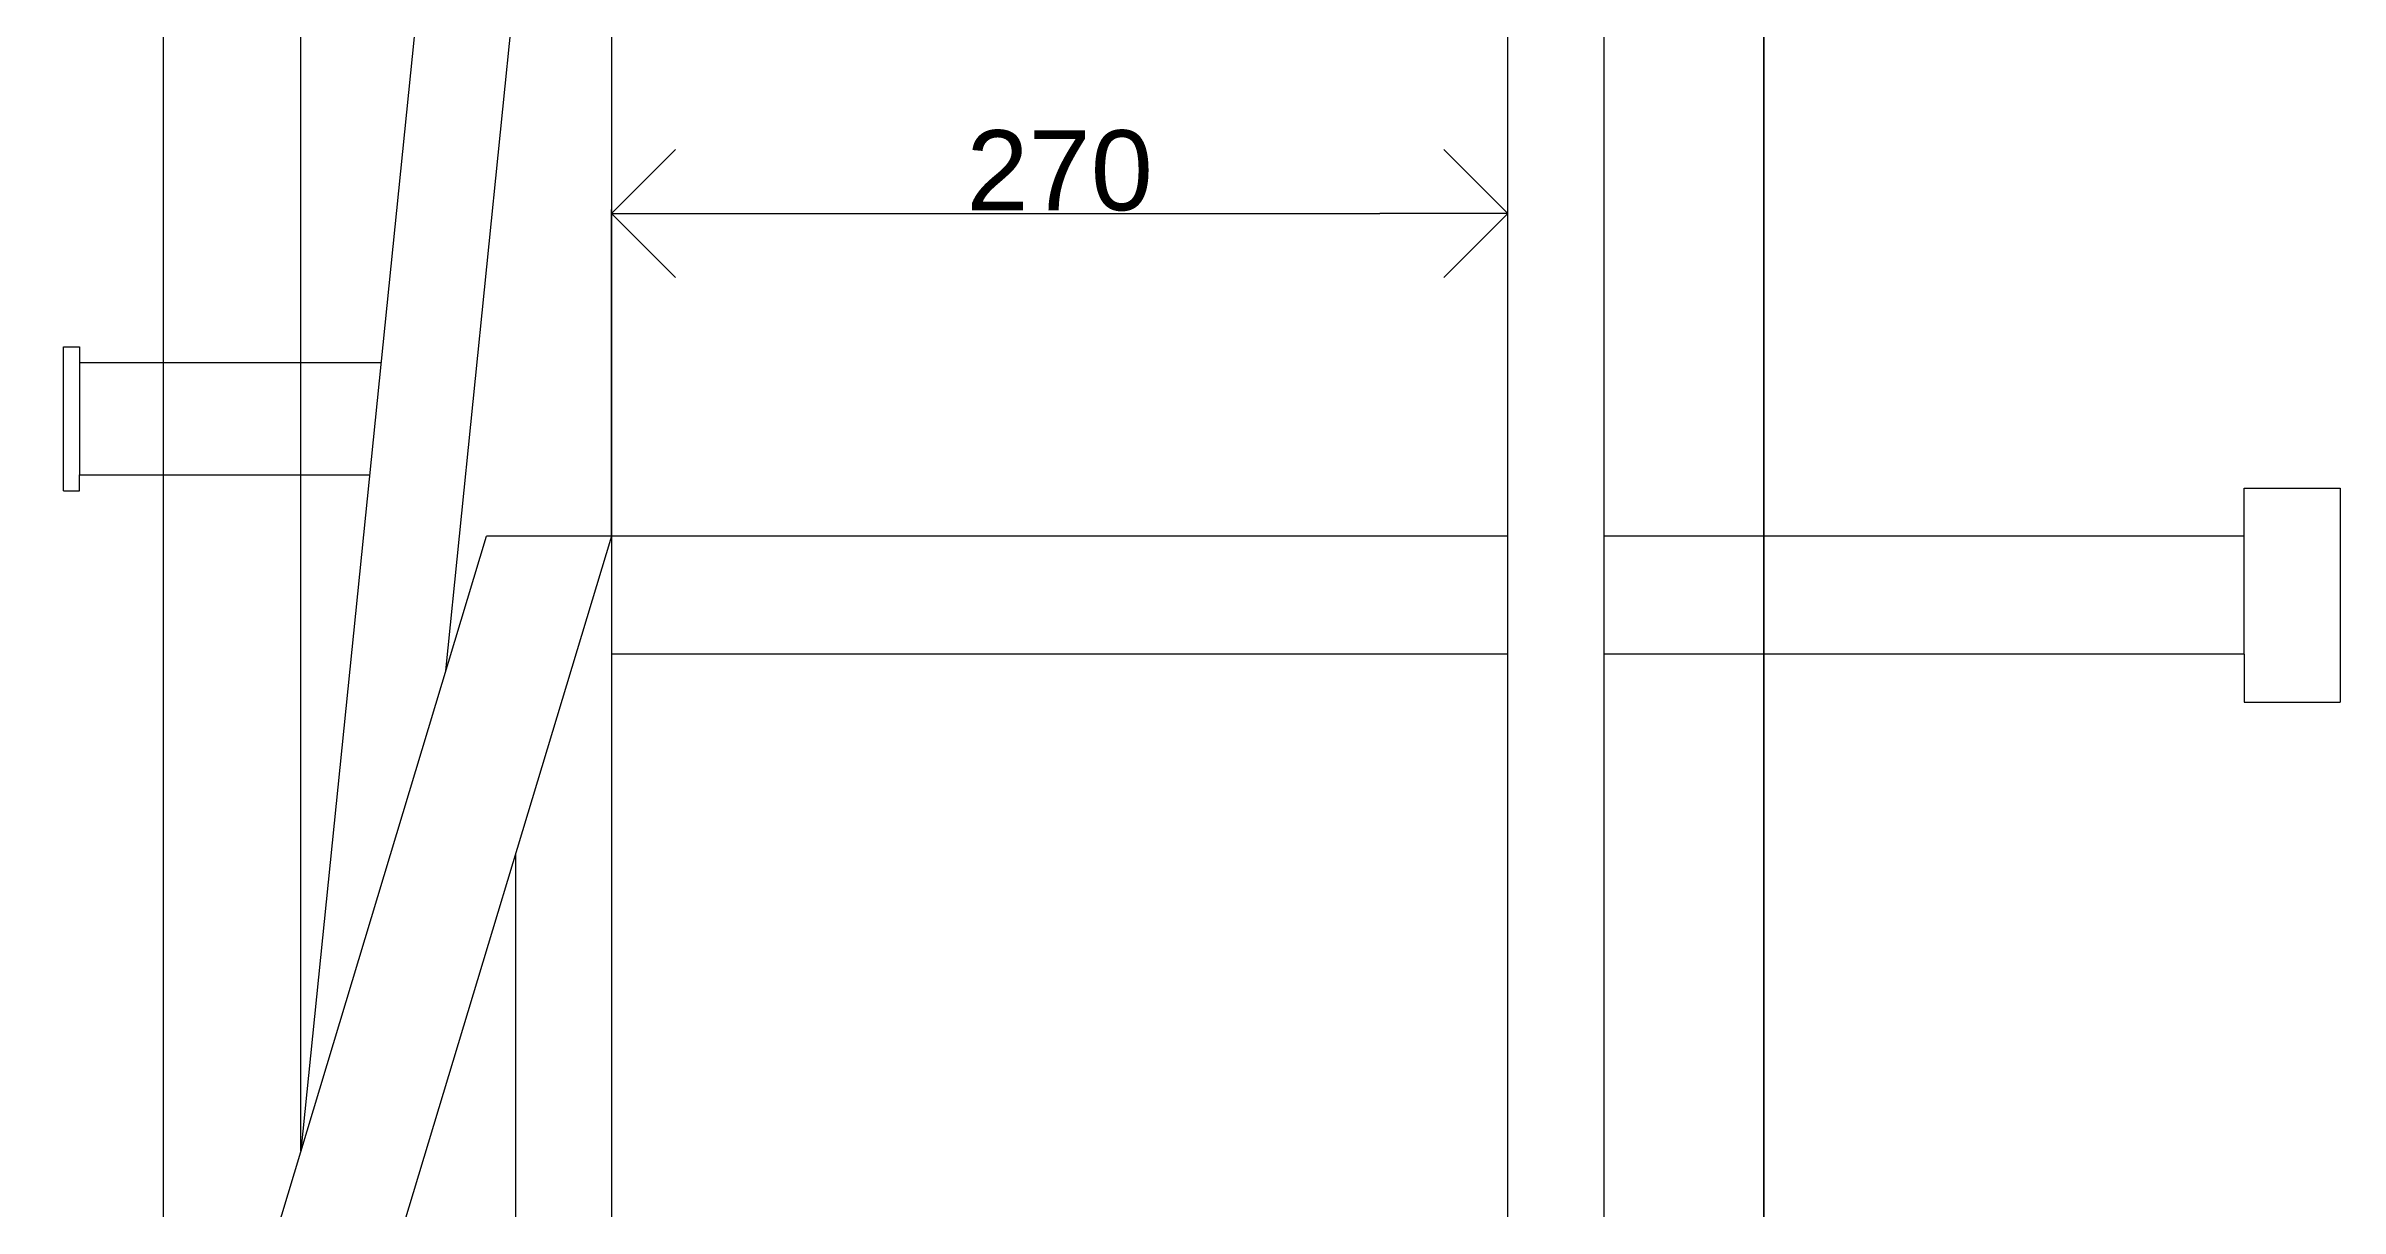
# Model space of a CAD drawing. Header units: millimetres. Extents: x 255 to 4653, y 1526 to 5396.
# Drawn here: x 3936 to 4653, y 2833 to 3196 of the extents above; entities that cross this region are included whole.
import ezdxf

# ---------------------------------------------------------------- set-up
doc = ezdxf.new("R2010")
doc.units = ezdxf.units.MM
doc.styles.get("Standard").update_dxf_attribs({"font": 'Arial.ttf', "height": 25})
doc.dimstyles.new('ISO-25', dxfattribs={"dimtxt": 2.5, "dimasz": 40, "dimexe": 1.25, "dimexo": 0.625, "dimtad": 1, "dimtxsty": 'Standard', "dimblk": 'OPEN90', "dimblk1": 'OPEN90', "dimblk2": 'OPEN90', "dimcen": 2.5, "dimadec": 0, "dimazin": 0, "dimtfac": 1, "dimtmove": 0, "dimatfit": 3, "dimfxl": 1, "dimarcsym": 0})

# ---------------------------------------------------------------- blocks, each defined once
blk = doc.blocks.new('_Open90')
at = {"color": 0, "linetype": 'ByBlock', "lineweight": -2}
for p, q in [((-0.5, 0.5), (0, 0)), ((0, 0), (-1, 0)), ((0, 0), (-0.5, -0.5))]:
    blk.add_line(p, q, dxfattribs=at)
blk = doc.blocks.new('*D52')
at = {"color": 0, "lineweight": -2, "transparency": 16777216}
for p, q in [((4112.99, 3043.47), (4112.99, 3144.88)), ((4152.99, 3143.63), (4352.99, 3143.63)), ((4392.99, 3043.47), (4392.99, 3144.88))]:
    blk.add_line(p, q, dxfattribs=at)
at = {"layer": 'Defpoints', "color": 0, "transparency": 16777216}
for p in [(4392.99, 3143.63), (4112.99, 3042.84), (4392.99, 3042.84)]:
    blk.add_point(p, dxfattribs=at)
at = {"color": 0, "lineweight": -2, "transparency": 16777216, "xscale": 40, "yscale": 40, "zscale": 40, "rotation": 180}
blk.add_blockref('_Open90', (4112.99, 3143.63), dxfattribs=at)
at = {"color": 0, "lineweight": -2, "transparency": 16777216, "xscale": 40, "yscale": 40, "zscale": 40}
blk.add_blockref('_Open90', (4392.99, 3143.63), dxfattribs=at)
at = {"color": 0, "transparency": 16777216, "insert": (4252.99, 3156.93), "char_height": 25, "attachment_point": 5}
blk.add_mtext('270', dxfattribs=at)
blk = doc.blocks.new('*D57')
at = {"color": 0, "lineweight": -2, "transparency": 16777216}
for p, q in [((3973, 2708.92), (3973, 3700.18)), ((4013, 3698.93), (4432.99, 3698.93)), ((4472.99, 2386.47), (4472.99, 3700.18))]:
    blk.add_line(p, q, dxfattribs=at)
at = {"layer": 'Defpoints', "color": 0, "transparency": 16777216}
for p in [(4472.99, 3698.93), (3973, 2708.29), (4472.99, 2385.84)]:
    blk.add_point(p, dxfattribs=at)
at = {"color": 0, "lineweight": -2, "transparency": 16777216, "xscale": 40, "yscale": 40, "zscale": 40, "rotation": 180}
blk.add_blockref('_Open90', (3973, 3698.93), dxfattribs=at)
at = {"color": 0, "lineweight": -2, "transparency": 16777216, "xscale": 40, "yscale": 40, "zscale": 40}
blk.add_blockref('_Open90', (4472.99, 3698.93), dxfattribs=at)
at = {"color": 0, "transparency": 16777216, "insert": (4201.3, 3712.23), "char_height": 25, "attachment_point": 5}
blk.add_mtext('500', dxfattribs=at)
blk = doc.blocks.new('*D61')
at = {"color": 0, "lineweight": -2, "transparency": 16777216}
for start, end in [(94.5587, 99.1174), (84.19545, 90), (75.07805, 79.63675)]:
    blk.add_arc((4015.99, 2850.79), 502.87, start, end, dxfattribs=at)
at = {"layer": 'Defpoints', "color": 0, "transparency": 16777216}
for p in [(4015.99, 3541.17), (4082.99, 3509.84), (4049.93, 3352.51), (4015.99, 2850.79), (4015.99, 2850.79)]:
    blk.add_point(p, dxfattribs=at)
at = {"color": 0, "lineweight": -2, "transparency": 16777216, "xscale": 40, "yscale": 40, "zscale": 40}
for p, rotation in [((4015.99, 3353.66), 2.279350584060177), ((4066.85, 3351.08), 171.916101970636)]:
    blk.add_blockref('_Open90', p, dxfattribs=dict(at, rotation=rotation))
at = {"color": 0, "transparency": 16777216, "insert": (4042.13, 3366.41), "char_height": 25, "attachment_point": 5, "rotation": 357.09773}
blk.add_mtext('6°', dxfattribs=at)

msp = doc.modelspace()

# ---------------------------------------------------------------- linework, layer by layer
for p, q in [((4472.988, 1810.926), (4472.988, 4073.313)), ((4082.988, 3509.845), (4015.991, 2850.791)), ((4061.235, 3000.747), (4112.988, 3509.845)), ((4112.988, 3479.845), (4112.988, 2355.845)), ((4472.988, 3479.845), (4472.988, 2385.845)), ((4392.988, 2422.845), (4392.988, 3442.845)), ((4422.988, 3442.845), (4422.988, 2422.845)), ((4015.991, 2850.791), (4015.991, 3353.661)), ((3941.776, 3056.958), (3941.776, 3101.958)), ((3941.776, 3101.958), (3946.776, 3101.958)), ((3946.776, 3101.958), (3946.776, 3096.958)), ((4041.015, 3096.958), (3946.776, 3096.958)), ((3946.776, 3096.958), (3946.776, 3061.958)), ((4112.988, 3042.845), (4112.988, 3072.845)), ((3946.776, 3061.958), (4037.457, 3061.958)), ((3946.776, 3056.958), (3946.776, 3061.958)), ((3941.776, 3056.958), (3946.776, 3056.958)), ((4622.988, 3042.845), (4622.988, 3057.845)), ((4622.988, 3057.845), (4652.988, 3057.845)), ((4652.988, 3057.845), (4652.988, 2990.928)), ((3972.997, 2708.294), (4073.936, 3042.845)), ((4112.988, 3042.845), (4011.997, 2708.294)), ((4112.988, 3042.845), (4073.936, 3042.845)), ((4392.988, 3042.845), (4112.988, 3042.845)), ((4622.988, 3042.845), (4422.988, 3042.845)), ((4622.988, 3005.928), (4622.988, 3042.845)), ((4392.988, 3005.928), (4112.988, 3005.928)), ((4622.988, 3005.928), (4422.988, 3005.928)), ((4622.988, 3005.928), (4622.988, 2990.928)), ((4622.988, 2990.928), (4652.988, 2990.928)), ((4082.988, 2943.464), (4082.988, 2481.631)), ((4472.988, 2703.845), (4472.988, 2888.845))]:
    msp.add_line(p, q)

# ---------------------------------------------------------------- dimensions: what is measured, and where the dimension line sits
dim = msp.add_linear_dim(base=(4472.988, 3698.933), p1=(3972.997, 2708.294), p2=(4472.988, 2385.845), text='500', dimstyle='ISO-25')
dim.commit()
dim.dimension.update_dxf_attribs({"geometry": '*D57', "text_midpoint": (4201.302, 3698.933), "dimtype": 160})
dim = msp.add_angular_dim_2l(base=(4049.928, 3352.515), line1=((4015.991, 2850.791), (4015.991, 3541.174)), line2=((4082.988, 3509.845), (4015.991, 2850.791)), dimstyle='ISO-25')
dim.commit()
dim.dimension.update_dxf_attribs({"geometry": '*D61', "text_midpoint": (4042.132, 3366.414)})
dim = msp.add_linear_dim(base=(4392.988, 3143.63), p1=(4112.988, 3042.845), p2=(4392.988, 3042.845), text='270', dimstyle='ISO-25')
dim.commit()
dim.dimension.update_dxf_attribs({"geometry": '*D52', "text_midpoint": (4252.988, 3156.926)})

doc.saveas('drawing.dxf')
